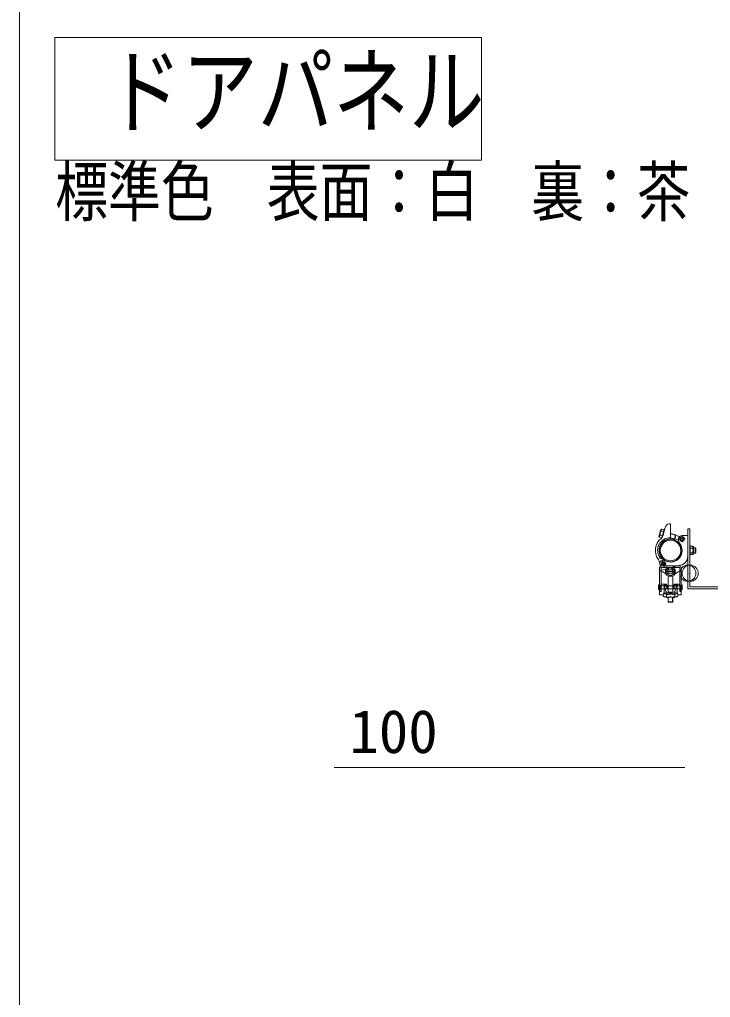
# Model space of a CAD drawing. Units: millimetres, scale not verified. Extents: x -20405 to 20405, y -7243 to 7243.
# Drawn here: x -15381 to -13884, y 260 to 2378 of the extents above; entities that cross this region are included whole.
import ezdxf
from ezdxf.enums import TextEntityAlignment as Align

# ---------------------------------------------------------------- set-up
doc = ezdxf.new("R2010")
doc.units = ezdxf.units.MM
doc.header["$LTSCALE"] = 70
doc.header["$PDMODE"] = 32
doc.header["$PDSIZE"] = 35
for name, color, linetype, lineweight in [('0-0_(2m)Rｸﾘｱｺｰﾅｰﾊﾟﾈﾙ', 7, 'Continuous', 9), ('1-1_(3m)ﾄﾞｱﾊﾟﾈﾙ', 7, 'Continuous', 9), ('1-D_0', 7, 'Continuous', 9), ('3-4_text', 7, 'Continuous', 9), ('3-7_図面枠', 7, 'Continuous', 9)]:
    doc.layers.add(name, color=color, linetype=linetype, lineweight=lineweight)
doc.styles.add('ＭＳ ゴシック', font='')
doc.styles.get('ＭＳ ゴシック').set_extended_font_data('MS Gothic')

msp = doc.modelspace()

# ---------------------------------------------------------------- linework, layer by layer
at = {"layer": '0-0_(2m)Rｸﾘｱｺｰﾅｰﾊﾟﾈﾙ'}
msp.add_line((-15304.65, 2073.05), (-15304.65, 2339.05), dxfattribs=at)
at = {"layer": '1-1_(3m)ﾄﾞｱﾊﾟﾈﾙ'}
for p, q in [((-13995.79, 1258.07), (-13991.62, 1273.51)), ((-13989.43, 1273.96), (-13991.62, 1273.51)), ((-13984.61, 1272.65), (-13989.43, 1273.96)), ((-13989.3, 1255.28), (-13984.22, 1274.1)), ((-13987.26, 1258.99), (-13982.18, 1277.8)), ((-13983.25, 1273.84), (-13984.22, 1274.1)), ((-13970.4, 1255.58), (-13970.4, 1285.24)), ((-13932.91, 1274.55), (-13928.7, 1274.55)), ((-13932.91, 1274.55), (-13932.91, 1144.54)), ((-13928.7, 1274.55), (-13928.7, 1148.74)), ((-13994.13, 1256.58), (-13995.79, 1258.07)), ((-13988.25, 1259.14), (-13995.01, 1260.96)), ((-13989.3, 1255.28), (-13994.13, 1256.58)), ((-13985.65, 1268.79), (-13992.41, 1270.62)), ((-13959.55, 1261.74), (-13970.4, 1264.68)), ((-13959.81, 1260.78), (-13970.4, 1263.64)), ((-13961.89, 1253.06), (-13970.4, 1255.35)), ((-13962.16, 1252.09), (-13970.4, 1254.32)), ((-13962.16, 1252.09), (-13959.55, 1261.74)), ((-13960.93, 1252.79), (-13962.16, 1252.09)), ((-13960.93, 1252.79), (-13958.84, 1260.52)), ((-13952.9, 1250.63), (-13960.93, 1252.79)), ((-13959.55, 1261.74), (-13958.84, 1260.52)), ((-13950.49, 1258.26), (-13958.84, 1260.52)), ((-13952.9, 1252.74), (-13952.9, 1249.39)), ((-13952.41, 1252.74), (-13938.41, 1252.74)), ((-13945.41, 1260.24), (-13932.91, 1260.24)), ((-13945.41, 1259.74), (-13945.41, 1245.74)), ((-13932.91, 1251.04), (-13932.91, 1206.04)), ((-13927.7, 1238.24), (-13928.7, 1238.24)), ((-13928.7, 1229.05), (-13928.7, 1208.05)), ((-13927.7, 1238.24), (-13927.7, 1217.24)), ((-13927.7, 1236.75), (-13922.71, 1236.75)), ((-13927.7, 1232.74), (-13920.7, 1232.74)), ((-13922.71, 1236.75), (-13920.7, 1235.75)), ((-13920.7, 1235.75), (-13920.7, 1219.74)), ((-13920.7, 1233.25), (-13916.71, 1233.25)), ((-13915.71, 1232.25), (-13916.71, 1233.25)), ((-13916.71, 1233.25), (-13916.71, 1222.24)), ((-13915.71, 1232.25), (-13915.71, 1223.24)), ((-13927.7, 1217.24), (-13928.7, 1217.24)), ((-13927.7, 1222.75), (-13920.7, 1222.75)), ((-13920.7, 1222.24), (-13916.71, 1222.24)), ((-13915.71, 1223.24), (-13916.71, 1222.24)), ((-13995.14, 1204.52), (-13989.99, 1185.3)), ((-13994.43, 1190.6), (-13994.43, 1132)), ((-13979.57, 1200.52), (-13992.13, 1197.15)), ((-13950.92, 1194.6), (-13990.43, 1194.6)), ((-13952.9, 1195.24), (-13989.99, 1185.3)), ((-13987.53, 1205.12), (-13984.17, 1192.56)), ((-13981.43, 1186.3), (-13981.43, 1177.8)), ((-13978.43, 1174.1), (-13978.43, 1190.6)), ((-13975.43, 1174.1), (-13975.43, 1190.6)), ((-13969.43, 1190), (-13972.43, 1190)), ((-13965.43, 1174.1), (-13965.43, 1190.6)), ((-13962.43, 1174.1), (-13962.43, 1190.6)), ((-13960.43, 1186.3), (-13960.43, 1177.8)), ((-13950.43, 1190.6), (-13950.43, 1182.6)), ((-13990.43, 1182.6), (-13990.43, 1153.7)), ((-13960.43, 1182.1), (-13981.43, 1182.1)), ((-13962.43, 1185.6), (-13978.43, 1185.6)), ((-13962.43, 1178.6), (-13978.43, 1178.6)), ((-13975.43, 1174.1), (-13978.43, 1174.1)), ((-13966.43, 1174.1), (-13975.43, 1174.1)), ((-13975.43, 1171.1), (-13975.43, 1137.7)), ((-13962.43, 1174.1), (-13965.43, 1174.1)), ((-13965.43, 1171.1), (-13965.43, 1137.7)), ((-13950.43, 1182.6), (-13950.43, 1153.7)), ((-13996.43, 1152.6), (-13996.43, 1143.6)), ((-13994.43, 1136), (-13991.42, 1152.5)), ((-13947.43, 1151.3), (-13994.43, 1151.3)), ((-13947.43, 1144.8), (-13994.43, 1144.8)), ((-13990.43, 1153.7), (-13990.43, 1139.1)), ((-13982.43, 1155.1), (-13988.43, 1155.1)), ((-13984.43, 1155.1), (-13984.43, 1138.1)), ((-13984.43, 1155.1), (-13980.43, 1138.8)), ((-13978.43, 1146.7), (-13978.43, 1148.7)), ((-13976.43, 1146.7), (-13976.43, 1149.9)), ((-13964.43, 1146.7), (-13964.43, 1149.9)), ((-13962.43, 1146.7), (-13962.43, 1148.7)), ((-13956.42, 1155.1), (-13961.43, 1138.8)), ((-13959.43, 1155.1), (-13953.43, 1155.1)), ((-13956.42, 1155.1), (-13956.42, 1138.1)), ((-13950.43, 1153.7), (-13950.43, 1139.1)), ((-13947.43, 1136), (-13950.43, 1152.5)), ((-13945.43, 1152.6), (-13945.43, 1143.6)), ((-13932.91, 1144.54), (-13757.91, 1144.54)), ((-13928.7, 1148.74), (-13757.91, 1148.74)), ((-13990.43, 1139.1), (-13994.43, 1139.1)), ((-13986.43, 1132), (-13994.43, 1132)), ((-13986.43, 1132), (-13984.43, 1138.1)), ((-13980.43, 1135.2), (-13980.43, 1136.2)), ((-13979.43, 1134.4), (-13979.43, 1126)), ((-13975.43, 1116.4), (-13975.43, 1126.1)), ((-13975.43, 1126), (-13975.43, 1116.1)), ((-13966.43, 1116.4), (-13966.43, 1126.1)), ((-13965.43, 1126), (-13965.43, 1116.1)), ((-13961.43, 1134.4), (-13961.43, 1126)), ((-13960.43, 1135.2), (-13960.43, 1136.2)), ((-13954.43, 1132), (-13956.42, 1138.1)), ((-13947.43, 1139.1), (-13950.43, 1139.1))]:
    msp.add_line(p, q, dxfattribs=at)
for points in [[(-13927.7, 1218.74), (-13922.71, 1218.74), (-13920.7, 1219.74)], [(-13950.43, 1190.6), (-13990.43, 1190.6), (-13990.43, 1182.6)], [(-13947.43, 1190.6), (-13947.43, 1132), (-13954.43, 1132)]]:
    msp.add_lwpolyline(points, dxfattribs=at)
for centre, radius in [((-13970.4, 1227.74), 24.3), ((-13970.4, 1227.74), 22.3), ((-13945.41, 1252.74), 5), ((-13945.41, 1252.74), 4), ((-13985.85, 1198.84), 4.5), ((-13985.85, 1198.84), 3.5)]:
    msp.add_circle(centre, radius, dxfattribs=at)
for centre, radius, start, end in [((-13988.51, 1271.63), 2.5, 111.678, 218.096), ((-13972.52, 1275.2), 10, 92.556, 164.887), ((-13970.4, 1227.74), 57.5, 90, 92.556), ((-13970.4, 1227.74), 33, 128.056, 216.882), ((-13970.4, 1227.74), 28, 90, 216.297), ((-13970.4, 1227.74), 25, 96.151, 0), ((-13992.16, 1258.12), 2.5, 111.678, 218.096), ((-13980.19, 1262.13), 13, 142.267, 187.507), ((-13996.91, 1261.6), 10, 308.056, 344.887), ((-13973.41, 1255.58), 3, 276.151, 0), ((-13945.41, 1252.74), 7.5, 90, 180), ((-13970.4, 1227.74), 25, 242.796, 38.213), ((-13942.91, 1249.39), 10, 180, 218.213), ((-13924.2, 1234.74), 2.5, 306.791, 53.209), ((-13934.7, 1227.74), 13, 337.38, 22.62), ((-14004.8, 1201.93), 10, 15, 36.882), ((-13990.56, 1212.95), 3, 216.297, 309.737), ((-13952.9, 1215.24), 20, 270, 0), ((-13924.2, 1220.74), 2.5, 306.791, 53.209), ((-13990.43, 1190.6), 4, 90, 180), ((-13985.98, 1199.25), 7.5, 56.464, 198.34), ((-13980.43, 1186.3), 1, 0, 180), ((-13975.43, 1190.6), 4, 90, 180), ((-13972.43, 1186.8), 3, 90, 180), ((-13969.43, 1186.8), 3, 0, 90), ((-13966.43, 1190.6), 4, 0, 90), ((-13961.43, 1186.3), 1, 0, 180), ((-13951.43, 1190.6), 4, 0, 90), ((-13992.43, 1181.6), 2, 30.51, 149.49), ((-13999.43, 1157.3), 27, 38.572, 69.894), ((-13980.43, 1177.8), 1, 180, 0), ((-13970.42, 1161.4), 11, 62.604, 117.396), ((-13941.43, 1157.3), 27, 110.106, 141.428), ((-13961.43, 1177.8), 1, 180, 0), ((-13948.43, 1181.6), 2, 30.51, 149.49), ((-13995.43, 1152.6), 1, 0, 180), ((-13988.43, 1151.9), 3, 90, 169.616), ((-13985.43, 1148.7), 6, 0, 90), ((-13982.43, 1149.9), 5, 0, 90), ((-13975.43, 1146.7), 3, 180, 270), ((-13975.43, 1146.7), 1, 180, 270), ((-13965.43, 1146.7), 1, 270, 0), ((-13965.43, 1146.7), 3, 270, 0), ((-13959.43, 1149.9), 5, 90, 180), ((-13956.42, 1148.7), 6, 90, 180), ((-13953.43, 1151.9), 3, 10.384, 90), ((-13946.43, 1152.6), 1, 0, 180), ((-13995.43, 1143.6), 1, 180, 0), ((-13982.43, 1130.9), 4, 164.471, 323.805), ((-13980.43, 1137.1), 4, 165.429, 288.821), ((-13979.43, 1136.2), 1, 90, 180), ((-13979.43, 1135.2), 1, 180, 270), ((-13978.43, 1139.3), 2, 195, 270), ((-13975.43, 1133.3), 7, 226.511, 313.489), ((-13975.43, 1138.2), 6, 222.479, 331.417), ((-13970.42, 1100.7), 37, 76.058, 103.942), ((-13970.42, 1098.2), 37, 76.058, 103.942), ((-13970.42, 1105.8), 21, 76.103, 103.897), ((-13966.43, 1133.3), 7, 226.511, 313.489), ((-13965.43, 1138.2), 6, 208.583, 317.521), ((-13963.42, 1139.3), 2, 270, 345), ((-13960.43, 1137.1), 4, 251.179, 14.571), ((-13958.43, 1130.9), 4, 216.195, 15.529), ((-13961.43, 1136.2), 1, 0, 90), ((-13961.43, 1135.2), 1, 270, 0), ((-13946.43, 1143.6), 1, 180, 0)]:
    msp.add_arc(centre, radius, start, end, dxfattribs=at)
msp.add_ellipse((-13970.42, 1126), major_axis=(9, 0), ratio=0.1021, start_param=5.3014195, end_param=10.4065432, dxfattribs=at)
msp.add_ellipse((-13970.42, 1116.1), major_axis=(5, 0), ratio=0.1218, dxfattribs=at)
for p in [(-13932.91, 1178.42), (-13927.91, 1178.42)]:
    msp.add_point(p, dxfattribs=at)
at = {"layer": '1-D_0'}
msp.add_line((-13939.72, 757.64), (-14699.72, 757.64), dxfattribs=at)
at = {"layer": '3-4_text'}
msp.add_lwpolyline([(-15304.65, 2339.05), (-14380.05, 2339.05), (-14380.05, 2073.05), (-15304.65, 2073.05)], dxfattribs=at)
at = {"layer": '3-7_図面枠'}
msp.add_line((-15381.45, 7242.75), (-15381.45, -3257.25), dxfattribs=at)

# ---------------------------------------------------------------- texts
at = {"layer": '1-D_0', "color": 2, "style": 'ＭＳ ゴシック'}
msp.add_text('100', height=93.84, dxfattribs=at).set_placement((-14666.52, 760.84), align=Align.BOTTOM_LEFT)
at = {"layer": '3-4_text', "style": 'ＭＳ ゴシック', "width": 0.8}
for s, height, p in [('ドアパネル', 150.1, (-15192.85, 2102.52)), ('標準色\u3000表面：白\u3000裏：茶', 105.1, (-15304.39, 1921))]:
    msp.add_text(s, height=height, dxfattribs=at).set_placement(p, align=Align.BOTTOM_LEFT)

doc.saveas('drawing.dxf')
